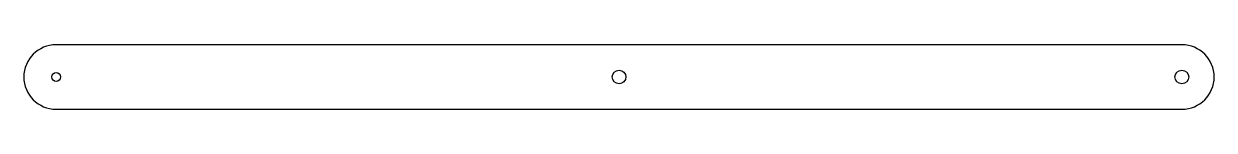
# Model space of a CAD drawing. Extents: x 69 to 363, y -116 to -100.
import ezdxf

# ---------------------------------------------------------------- set-up
doc = ezdxf.new("R2010")
doc.units = 0
doc.header["$MEASUREMENT"] = 0
doc.layers.get('0').update_dxf_attribs({"linetype": 'CONTINUOUS'})

msp = doc.modelspace()

# ---------------------------------------------------------------- linework, layer by layer
at = {"color": 0}
for p, q in [((355.21, -100), (77, -100)), ((77, -116), (355.21, -116))]:
    msp.add_line(p, q, dxfattribs=at)
for centre, radius in [((77, -108), 1.1), ((216.11, -108), 1.7), ((355.21, -108), 1.7)]:
    msp.add_circle(centre, radius, dxfattribs=at)
for centre, start, end in [((77, -108), 90, 270), ((355.21, -108), 270, 90)]:
    msp.add_arc(centre, 8, start, end, dxfattribs=at)

doc.saveas('drawing.dxf')
